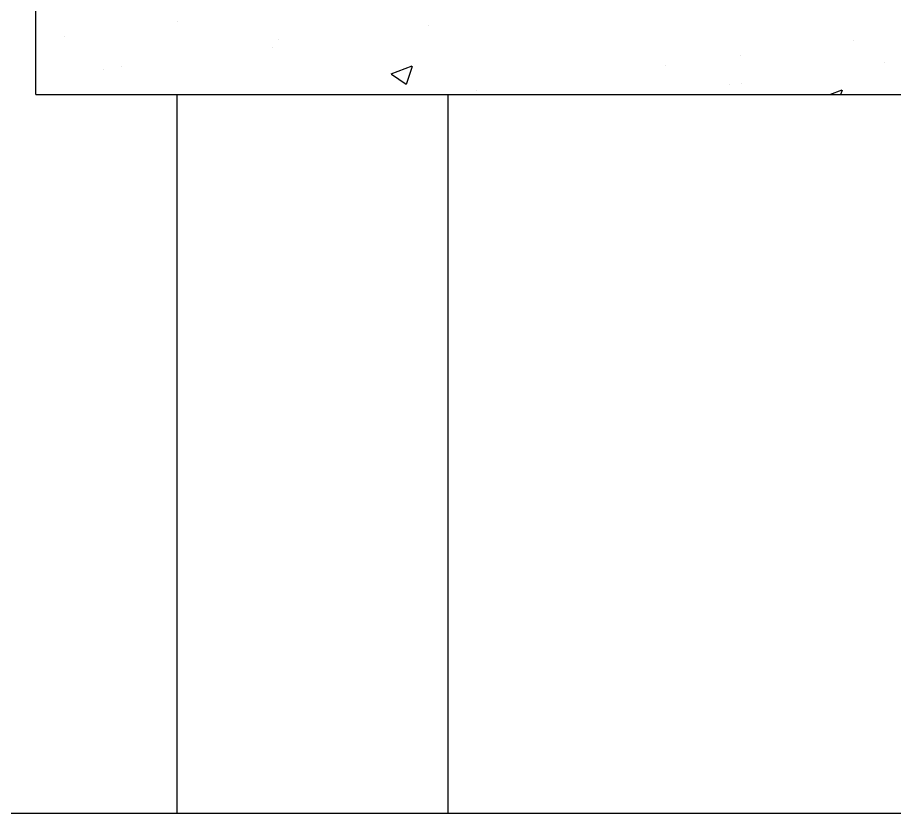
# Model space of a CAD drawing. Header units: metres. Extents: x 75088 to 75192, y -5136 to -5050.
# Drawn here: x 75128.236 to 75128.98, y -5055.519 to -5054.843 of the extents above; entities that cross this region are included whole.
import ezdxf

# ---------------------------------------------------------------- set-up
doc = ezdxf.new("R2010")
doc.units = ezdxf.units.M
doc.header["$MEASUREMENT"] = 0

# ---------------------------------------------------------------- blocks, each defined once
blk = doc.blocks.new('RH')
for p, q in [((33510.106, -6301.36083), (33510.106, -6301.24083)), ((33510.22636, -6301.29924), (33510.22636, -6301.29924)), ((33510.43898, -6301.30212), (33510.43898, -6301.30212)), ((33510.13017, -6301.31191), (33510.13017, -6301.31191)), ((33510.31176, -6301.31374), (33510.31176, -6301.31374)), ((33510.79994, -6301.31511), (33510.79994, -6301.31511)), ((33510.30706, -6301.32116), (33510.30706, -6301.32116)), ((33510.70374, -6301.32778), (33510.70374, -6301.32778)), ((33510.82653, -6301.33349), (33510.82653, -6301.33349)), ((33510.16363, -6301.33917), (33510.16363, -6301.33917)), ((33510.17876, -6301.33742), (33510.17876, -6301.33742)), ((33510.40774, -6301.34325), (33510.42552, -6301.33642)), ((33510.42056, -6301.35196), (33510.42571, -6301.33661)), ((33510.64016, -6301.33615), (33510.64016, -6301.33615)), ((33510.40781, -6301.34351), (33510.42045, -6301.35203)), ((33510.6946, -6301.35253), (33510.6946, -6301.35253)), ((33510.70502, -6301.35178), (33510.70502, -6301.35178)), ((33510.106, -6301.36083), (33511.416, -6301.36083)), ((33510.226, -6301.97083), (33510.226, -6301.36083)), ((33510.456, -6301.97083), (33510.456, -6301.36083)), ((33510.47974, -6301.35727), (33510.47974, -6301.35727)), ((33510.77997, -6301.36083), (33510.79055, -6301.35677)), ((33510.78944, -6301.36083), (33510.79074, -6301.35695)), ((33511.446, -6301.97083), (33509.19588, -6301.97083))]:
    blk.add_line(p, q)

msp = doc.modelspace()

# ---------------------------------------------------------------- block references
msp.add_blockref('RH', (41618.14513, 1246.45231))

doc.saveas('drawing.dxf')
